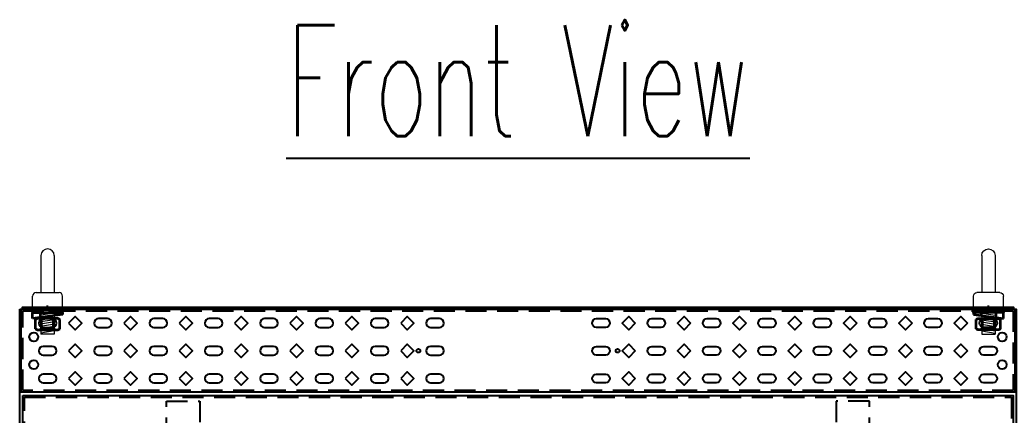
# Model space of a CAD drawing. Header units: millimetres. Extents: x 44190 to 77260, y -67199 to -50358.
# Drawn here: x 55022 to 55922, y -55741 to -55384 of the extents above; entities that cross this region are included whole.
import ezdxf
from ezdxf.enums import TextEntityAlignment as Align

# ---------------------------------------------------------------- set-up
doc = ezdxf.new("R2010")
doc.units = ezdxf.units.MM
doc.header["$LTSCALE"] = 3
for name, pattern in [('ACAD_ISO04W100', [30, 24, -3, 0, -3]), ('CACHE2', [4.7625, 3.175, -1.5875]), ('HIDDEN', [9.525, 6.35, -3.175])]:
    doc.linetypes.add(name, pattern=pattern)
for name, color, linetype in [('@.0.DM. NÉT CHÍNH', 7, 'Continuous'), ('@.DM. NÉT CHÍNH', 7, 'Continuous'), ('centerline', 6, 'ACAD_ISO04W100'), ('equipments', 2, 'Continuous')]:
    doc.layers.add(name, color=color, linetype=linetype)
doc.layers.add('FORT', color=2, linetype='Continuous', lineweight=35)
doc.layers.add('POINTILLE', color=8, linetype='CACHE2', lineweight=25)
doc.styles.add('Ann_w01', font='romans.shx', dxfattribs={"width": 0.6, "bigfont": 'chineset.shx'})

# ---------------------------------------------------------------- blocks, each defined once
blk = doc.blocks.new('HM12_COTE')
at = {"layer": 'FORT'}
for p, q in [((-10.97, 9.15), (-9.5, 10)), ((-10.97, 0.85), (-10.97, 9.15)), ((9.5, 10), (-9.5, 10)), ((-5.48, 0.85), (-5.48, 9.15)), ((5.48, 0.85), (5.48, 9.15)), ((10.97, 9.15), (9.5, 10)), ((10.97, 0.85), (10.97, 9.15)), ((-9.5, 0), (-10.97, 0.85)), ((-9.5, 0), (9.5, 0)), ((9.5, 0), (10.97, 0.85))]:
    blk.add_line(p, q, dxfattribs=at)
for centre, radius, start, end in [((-8.23, 5.14), 4.86, 55.61585, 124.38415), ((0, -8.15), 18.15, 72.4121, 107.5879), ((8.23, 5.14), 4.86, 55.61585, 124.38415), ((-8.23, 4.86), 4.86, 235.61585, 304.38415), ((0, 18.15), 18.15, 252.4121, 287.5879), ((8.23, 4.86), 4.86, 235.61585, 304.38415)]:
    blk.add_arc(centre, radius, start, end, dxfattribs=at)
blk = doc.blocks.new('CALE_M12_IPN')
at = {"layer": 'FORT'}
for p, q in [((-13.5, 3.61), (13.5, 3.61)), ((-13.5, -1.89), (-13.5, 3.61)), ((13.5, 1.89), (-13.5, -1.89)), ((13.5, 3.61), (13.5, 1.89))]:
    blk.add_line(p, q, dxfattribs=at)
at = {"layer": 'POINTILLE'}
for p, q in [((-7, 3.61), (-7, -0.98)), ((7, 3.61), (7, 0.98))]:
    blk.add_line(p, q, dxfattribs=at)
blk = doc.blocks.new('RONDELLE_M12')
at = {"layer": 'FORT'}
blk.add_lwpolyline([(-13.5, 2.5), (-13.5, 0), (13.5, 0), (13.5, 2.5)], close=True, dxfattribs=at)
at = {"layer": 'POINTILLE'}
for p, q in [((-7, 0), (-7, 2.5)), ((7, 0), (7, 2.5))]:
    blk.add_line(p, q, dxfattribs=at)
blk = doc.blocks.new('Lifting Front')
at = {"layer": 'centerline'}
blk.add_line((0, -2), (0, 2), dxfattribs=at)
at = {"layer": 'equipments', "lineweight": 0}
for p, q in [((-6, 47), (-6, 13.5)), ((6, 47), (6, 13.5)), ((-13.5, 0), (-13.5, 10.33)), ((-10.33, 13.5), (10.33, 13.5)), ((13.5, 0), (13.5, 10.33)), ((13.5, 0), (-13.5, 0)), ((-6, 0), (-6, -24)), ((6, 0), (-6, 0)), ((6, 0), (6, -24)), ((6, -24), (-6, -24))]:
    blk.add_line(p, q, dxfattribs=at)
at = {"layer": 'equipments', "color": 8, "lineweight": 0}
for p, q in [((6, -1), (-6, -3)), ((6, -3), (-6, -5)), ((6, -5), (-6, -7)), ((6, -7), (-6, -9)), ((6, -9), (-6, -11)), ((6, -11), (-6, -13)), ((6, -13), (-6, -15)), ((6, -15), (-6, -17)), ((6, -17), (-6, -19)), ((6, -19), (-6, -21)), ((6, -21), (-6, -23))]:
    blk.add_line(p, q, dxfattribs=at)
at = {"layer": 'equipments', "lineweight": 0}
for centre, radius, start, end in [((0, 47), 6, 0, 180), ((-10.33, 10.33), 3.17, 90, 180), ((10.33, 10.33), 3.17, 0, 90)]:
    blk.add_arc(centre, radius, start, end, dxfattribs=at)
for name, p in [('RONDELLE_M12', (0, -4.5)), ('CALE_M12_IPN', (0, -8.11)), ('HM12_COTE', (0, -20))]:
    blk.add_blockref(name, p)

msp = doc.modelspace()

# ---------------------------------------------------------------- linework, layer by layer
at = {"layer": '@.DM. NÉT CHÍNH'}
for points in [[(55022.41, -55645.24), (55922.41, -55645.24), (55922.41, -57445.24), (55022.41, -57445.24)], [(55024.41, -55645.24), (55920.41, -55645.24), (55920.41, -55643.74), (55024.41, -55643.74)]]:
    msp.add_lwpolyline(points, close=True, dxfattribs=at)
at = {"layer": '@.DM. NÉT CHÍNH', "color": 1}
for points in [[(55023.41, -55645.24), (55921.41, -55645.24), (55921.41, -55720.24), (55023.41, -55720.24)], [(55066.41, -55657.74), (55072.41, -55663.74), (55078.41, -55657.74), (55072.41, -55651.74)], [(55116.41, -55657.74), (55122.41, -55663.74), (55128.41, -55657.74), (55122.41, -55651.74)], [(55166.41, -55657.74), (55172.41, -55663.74), (55178.41, -55657.74), (55172.41, -55651.74)], [(55216.41, -55657.74), (55222.41, -55663.74), (55228.41, -55657.74), (55222.41, -55651.74)], [(55266.41, -55657.74), (55272.41, -55663.74), (55278.41, -55657.74), (55272.41, -55651.74)], [(55316.41, -55657.74), (55322.41, -55663.74), (55328.41, -55657.74), (55322.41, -55651.74)], [(55366.41, -55657.74), (55372.41, -55663.74), (55378.41, -55657.74), (55372.41, -55651.74)], [(55578.41, -55657.74), (55572.41, -55663.74), (55566.41, -55657.74), (55572.41, -55651.74)], [(55628.41, -55657.74), (55622.41, -55663.74), (55616.41, -55657.74), (55622.41, -55651.74)], [(55678.41, -55657.74), (55672.41, -55663.74), (55666.41, -55657.74), (55672.41, -55651.74)], [(55728.41, -55657.74), (55722.41, -55663.74), (55716.41, -55657.74), (55722.41, -55651.74)], [(55778.41, -55657.74), (55772.41, -55663.74), (55766.41, -55657.74), (55772.41, -55651.74)], [(55828.41, -55657.74), (55822.41, -55663.74), (55816.41, -55657.74), (55822.41, -55651.74)], [(55878.41, -55657.74), (55872.41, -55663.74), (55866.41, -55657.74), (55872.41, -55651.74)], [(55066.41, -55682.74), (55072.41, -55688.74), (55078.41, -55682.74), (55072.41, -55676.74)], [(55116.41, -55682.74), (55122.41, -55688.74), (55128.41, -55682.74), (55122.41, -55676.74)], [(55166.41, -55682.74), (55172.41, -55688.74), (55178.41, -55682.74), (55172.41, -55676.74)], [(55216.41, -55682.74), (55222.41, -55688.74), (55228.41, -55682.74), (55222.41, -55676.74)], [(55266.41, -55682.74), (55272.41, -55688.74), (55278.41, -55682.74), (55272.41, -55676.74)], [(55316.41, -55682.74), (55322.41, -55688.74), (55328.41, -55682.74), (55322.41, -55676.74)], [(55366.41, -55682.74), (55372.41, -55688.74), (55378.41, -55682.74), (55372.41, -55676.74)], [(55578.41, -55682.74), (55572.41, -55688.74), (55566.41, -55682.74), (55572.41, -55676.74)], [(55628.41, -55682.74), (55622.41, -55688.74), (55616.41, -55682.74), (55622.41, -55676.74)], [(55678.41, -55682.74), (55672.41, -55688.74), (55666.41, -55682.74), (55672.41, -55676.74)], [(55728.41, -55682.74), (55722.41, -55688.74), (55716.41, -55682.74), (55722.41, -55676.74)], [(55778.41, -55682.74), (55772.41, -55688.74), (55766.41, -55682.74), (55772.41, -55676.74)], [(55828.41, -55682.74), (55822.41, -55688.74), (55816.41, -55682.74), (55822.41, -55676.74)], [(55878.41, -55682.74), (55872.41, -55688.74), (55866.41, -55682.74), (55872.41, -55676.74)], [(55066.41, -55707.74), (55072.41, -55713.74), (55078.41, -55707.74), (55072.41, -55701.74)], [(55116.41, -55707.74), (55122.41, -55713.74), (55128.41, -55707.74), (55122.41, -55701.74)], [(55166.41, -55707.74), (55172.41, -55713.74), (55178.41, -55707.74), (55172.41, -55701.74)], [(55216.41, -55707.74), (55222.41, -55713.74), (55228.41, -55707.74), (55222.41, -55701.74)], [(55266.41, -55707.74), (55272.41, -55713.74), (55278.41, -55707.74), (55272.41, -55701.74)], [(55316.41, -55707.74), (55322.41, -55713.74), (55328.41, -55707.74), (55322.41, -55701.74)], [(55366.41, -55707.74), (55372.41, -55713.74), (55378.41, -55707.74), (55372.41, -55701.74)], [(55578.41, -55707.74), (55572.41, -55713.74), (55566.41, -55707.74), (55572.41, -55701.74)], [(55628.41, -55707.74), (55622.41, -55713.74), (55616.41, -55707.74), (55622.41, -55701.74)], [(55678.41, -55707.74), (55672.41, -55713.74), (55666.41, -55707.74), (55672.41, -55701.74)], [(55728.41, -55707.74), (55722.41, -55713.74), (55716.41, -55707.74), (55722.41, -55701.74)], [(55778.41, -55707.74), (55772.41, -55713.74), (55766.41, -55707.74), (55772.41, -55701.74)], [(55828.41, -55707.74), (55822.41, -55713.74), (55816.41, -55707.74), (55822.41, -55701.74)], [(55878.41, -55707.74), (55872.41, -55713.74), (55866.41, -55707.74), (55872.41, -55701.74)]]:
    msp.add_lwpolyline(points, close=True, dxfattribs=at)
at = {"layer": '@.DM. NÉT CHÍNH', "color": 1, "linetype": 'HIDDEN'}
msp.add_lwpolyline([(55024.91, -55646.74), (55919.91, -55646.74), (55919.91, -55718.74), (55024.91, -55718.74)], close=True, dxfattribs=at)
at = {"layer": '@.DM. NÉT CHÍNH', "color": 1}
for points in [[(55051.41, -55653.74), (55043.41, -55653.74, 1), (55043.41, -55661.74), (55051.41, -55661.74, 1)], [(55101.41, -55653.74), (55093.41, -55653.74, 1), (55093.41, -55661.74), (55101.41, -55661.74, 1)], [(55151.41, -55653.74), (55143.41, -55653.74, 1), (55143.41, -55661.74), (55151.41, -55661.74, 1)], [(55201.41, -55653.74), (55193.41, -55653.74, 1), (55193.41, -55661.74), (55201.41, -55661.74, 1)], [(55251.41, -55653.74), (55243.41, -55653.74, 1), (55243.41, -55661.74), (55251.41, -55661.74, 1)], [(55301.41, -55653.74), (55293.41, -55653.74, 1), (55293.41, -55661.74), (55301.41, -55661.74, 1)], [(55351.41, -55653.74), (55343.41, -55653.74, 1), (55343.41, -55661.74), (55351.41, -55661.74, 1)], [(55401.41, -55653.74), (55393.41, -55653.74, 1), (55393.41, -55661.74), (55401.41, -55661.74, 1)], [(55543.41, -55653.74), (55551.41, -55653.74, -1), (55551.41, -55661.74), (55543.41, -55661.74, -1)], [(55593.41, -55653.74), (55601.41, -55653.74, -1), (55601.41, -55661.74), (55593.41, -55661.74, -1)], [(55643.41, -55653.74), (55651.41, -55653.74, -1), (55651.41, -55661.74), (55643.41, -55661.74, -1)], [(55693.41, -55653.74), (55701.41, -55653.74, -1), (55701.41, -55661.74), (55693.41, -55661.74, -1)], [(55743.41, -55653.74), (55751.41, -55653.74, -1), (55751.41, -55661.74), (55743.41, -55661.74, -1)], [(55793.41, -55653.74), (55801.41, -55653.74, -1), (55801.41, -55661.74), (55793.41, -55661.74, -1)], [(55843.41, -55653.74), (55851.41, -55653.74, -1), (55851.41, -55661.74), (55843.41, -55661.74, -1)], [(55893.41, -55653.74), (55901.41, -55653.74, -1), (55901.41, -55661.74), (55893.41, -55661.74, -1)], [(55051.41, -55678.74), (55043.41, -55678.74, 1), (55043.41, -55686.74), (55051.41, -55686.74, 1)], [(55101.41, -55678.74), (55093.41, -55678.74, 1), (55093.41, -55686.74), (55101.41, -55686.74, 1)], [(55151.41, -55678.74), (55143.41, -55678.74, 1), (55143.41, -55686.74), (55151.41, -55686.74, 1)], [(55201.41, -55678.74), (55193.41, -55678.74, 1), (55193.41, -55686.74), (55201.41, -55686.74, 1)], [(55251.41, -55678.74), (55243.41, -55678.74, 1), (55243.41, -55686.74), (55251.41, -55686.74, 1)], [(55301.41, -55678.74), (55293.41, -55678.74, 1), (55293.41, -55686.74), (55301.41, -55686.74, 1)], [(55351.41, -55678.74), (55343.41, -55678.74, 1), (55343.41, -55686.74), (55351.41, -55686.74, 1)], [(55401.41, -55678.74), (55393.41, -55678.74, 1), (55393.41, -55686.74), (55401.41, -55686.74, 1)], [(55543.41, -55678.74), (55551.41, -55678.74, -1), (55551.41, -55686.74), (55543.41, -55686.74, -1)], [(55593.41, -55678.74), (55601.41, -55678.74, -1), (55601.41, -55686.74), (55593.41, -55686.74, -1)], [(55643.41, -55678.74), (55651.41, -55678.74, -1), (55651.41, -55686.74), (55643.41, -55686.74, -1)], [(55693.41, -55678.74), (55701.41, -55678.74, -1), (55701.41, -55686.74), (55693.41, -55686.74, -1)], [(55743.41, -55678.74), (55751.41, -55678.74, -1), (55751.41, -55686.74), (55743.41, -55686.74, -1)], [(55793.41, -55678.74), (55801.41, -55678.74, -1), (55801.41, -55686.74), (55793.41, -55686.74, -1)], [(55843.41, -55678.74), (55851.41, -55678.74, -1), (55851.41, -55686.74), (55843.41, -55686.74, -1)], [(55893.41, -55678.74), (55901.41, -55678.74, -1), (55901.41, -55686.74), (55893.41, -55686.74, -1)], [(55051.41, -55703.74), (55043.41, -55703.74, 1), (55043.41, -55711.74), (55051.41, -55711.74, 1)], [(55101.41, -55703.74), (55093.41, -55703.74, 1), (55093.41, -55711.74), (55101.41, -55711.74, 1)], [(55151.41, -55703.74), (55143.41, -55703.74, 1), (55143.41, -55711.74), (55151.41, -55711.74, 1)], [(55201.41, -55703.74), (55193.41, -55703.74, 1), (55193.41, -55711.74), (55201.41, -55711.74, 1)], [(55251.41, -55703.74), (55243.41, -55703.74, 1), (55243.41, -55711.74), (55251.41, -55711.74, 1)], [(55301.41, -55703.74), (55293.41, -55703.74, 1), (55293.41, -55711.74), (55301.41, -55711.74, 1)], [(55351.41, -55703.74), (55343.41, -55703.74, 1), (55343.41, -55711.74), (55351.41, -55711.74, 1)], [(55401.41, -55703.74), (55393.41, -55703.74, 1), (55393.41, -55711.74), (55401.41, -55711.74, 1)], [(55543.41, -55703.74), (55551.41, -55703.74, -1), (55551.41, -55711.74), (55543.41, -55711.74, -1)], [(55593.41, -55703.74), (55601.41, -55703.74, -1), (55601.41, -55711.74), (55593.41, -55711.74, -1)], [(55643.41, -55703.74), (55651.41, -55703.74, -1), (55651.41, -55711.74), (55643.41, -55711.74, -1)], [(55693.41, -55703.74), (55701.41, -55703.74, -1), (55701.41, -55711.74), (55693.41, -55711.74, -1)], [(55743.41, -55703.74), (55751.41, -55703.74, -1), (55751.41, -55711.74), (55743.41, -55711.74, -1)], [(55793.41, -55703.74), (55801.41, -55703.74, -1), (55801.41, -55711.74), (55793.41, -55711.74, -1)], [(55843.41, -55703.74), (55851.41, -55703.74, -1), (55851.41, -55711.74), (55843.41, -55711.74, -1)], [(55893.41, -55703.74), (55901.41, -55703.74, -1), (55901.41, -55711.74), (55893.41, -55711.74, -1)]]:
    msp.add_lwpolyline(points, format="xyb", close=True, dxfattribs=at)
at = {"layer": '@.DM. NÉT CHÍNH', "color": 4}
msp.add_lwpolyline([(55024.91, -55723.24), (55919.91, -55723.24), (55919.91, -57367.24), (55024.91, -57367.24)], close=True, dxfattribs=at)
at = {"layer": '@.DM. NÉT CHÍNH', "color": 4, "linetype": 'HIDDEN'}
msp.add_lwpolyline([(55026.41, -55724.74), (55918.41, -55724.74), (55918.41, -57365.74), (55026.41, -57365.74)], close=True, dxfattribs=at)
at = {"layer": '@.DM. NÉT CHÍNH', "color": 8, "linetype": 'HIDDEN'}
for points in [[(55154.91, -55728.24), (55184.91, -55728.24), (55184.91, -57362.24), (55154.91, -57362.24)], [(55789.91, -55728.24), (55759.91, -55728.24), (55759.91, -57362.24), (55789.91, -57362.24)]]:
    msp.add_lwpolyline(points, close=True, dxfattribs=at)
at = {"layer": '@.DM. NÉT CHÍNH', "color": 1}
for centre, radius in [((55034.91, -55670.24), 4), ((55909.91, -55670.24), 4), ((55382.41, -55682.74), 1.7), ((55562.41, -55682.74), 1.7), ((55034.91, -55695.24), 4), ((55909.91, -55695.24), 4)]:
    msp.add_circle(centre, radius, dxfattribs=at)

# ---------------------------------------------------------------- block references
at = {"layer": 'equipments'}
msp.add_blockref('Lifting Front', (55047.41, -55643.74), dxfattribs=at)
at = {"layer": 'equipments', "xscale": -1}
msp.add_blockref('Lifting Front', (55897.41, -55643.74), dxfattribs=at)

# ---------------------------------------------------------------- texts
at = {"layer": '@.0.DM. NÉT CHÍNH', "color": 2, "style": 'Ann_w01', "width": 0.6}
msp.add_text('%%UFront View', height=100, dxfattribs=at).set_placement((55472.41, -55438.91), align=Align.MIDDLE_CENTER)

doc.saveas('drawing.dxf')
